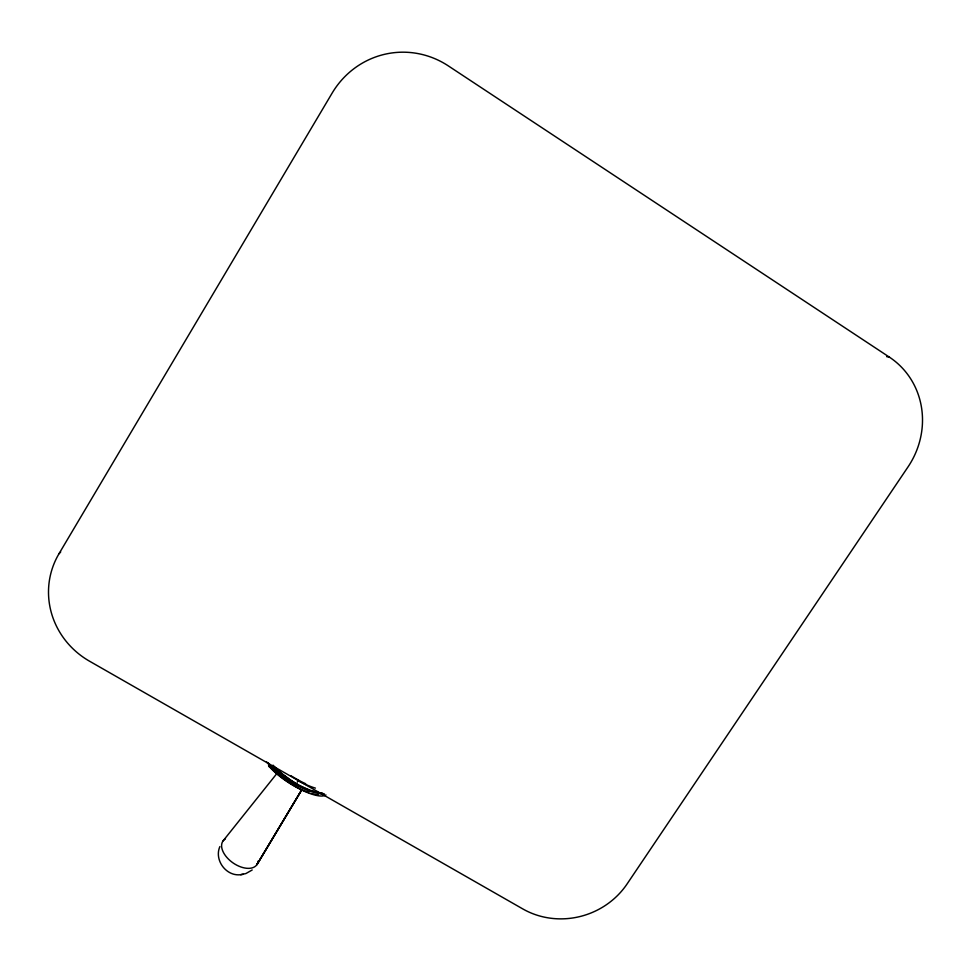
<?xml version="1.0" encoding="UTF-8"?>
<svg xmlns="http://www.w3.org/2000/svg" width="971" height="971" viewBox="0 0 971 971"><rect width="100%" height="100%" fill="white"/><g stroke="black" fill="none" stroke-linecap="round" stroke-linejoin="round"><path stroke-width="1.46" d="M219.871 846.591C213.802 860.427 226.85 877.432 241.815 874.519M59 553.737L332.106 93.155A86.662 83.737 84 0 1 448.323 65.894L889.4 357.146A81.418 76.794 -51.4 0 1 908.031 466.893L627.072 883.974A76.381 71.854 -18.9 0 1 522.799 908.929L89.538 661.202A81.163 77.971 19 0 1 59 553.737L60.7 551.989M257.303 864.02L301.338 790.479L256.842 864.773L301.593 790.139M297.235 782.189L298.558 780.089A36.886 10.73 30.6 0 1 290.657 775.598M223.148 840.801L276.723 773.717M252.181 869.992L245.869 873.56L240.674 874.689M242.034 874.483L243.26 874.301M324.035 794.654L309.482 791.341L295.888 785.102M324.46 793.987L309.919 790.673L296.313 784.422M886.693 356.673L889.4 357.146M277.67 772.952L280.036 774.846A39.568 11.494 32.3 0 0 285.705 779.033M276.128 771.654L276.128 771.654A39.568 11.494 32.3 0 1 266.479 761.713M272.038 768.826L269.574 766.568M268.566 765.597L269.198 766.204M258.189 860.986A20.682 12.15 34.9 0 1 233.356 863.134A20.682 12.15 34.9 0 1 225.454 838.823M318.294 794.751A33.815 9.88 32.3 0 1 312.261 793.683M308.669 792.554A33.815 9.88 32.3 0 1 269.088 765.221M325.928 794.933A36.837 10.754 32.3 0 1 300.148 789.265A36.837 10.754 32.3 0 1 269.173 766.459M269.343 766.884A3.532 0.692 55.6 0 1 268.579 766.022M322.7 793.258A36.874 10.038 31 0 1 273.13 767.308M288.023 778.281A35.915 6.384 32.6 0 1 276.953 770.209M295.9 784.969A39.593 11.373 30.7 0 1 286.008 779.082M296.337 784.07A39.593 10.73 31.2 0 1 267.972 762.733M297.223 784.204A36.874 10.523 33.9 0 1 273.045 765.172M315.405 788.112A36.886 10.79 30.6 0 1 297.478 780.393M305.683 783.743A36.898 11.021 30.7 0 1 298.546 780.235"/></g></svg>
